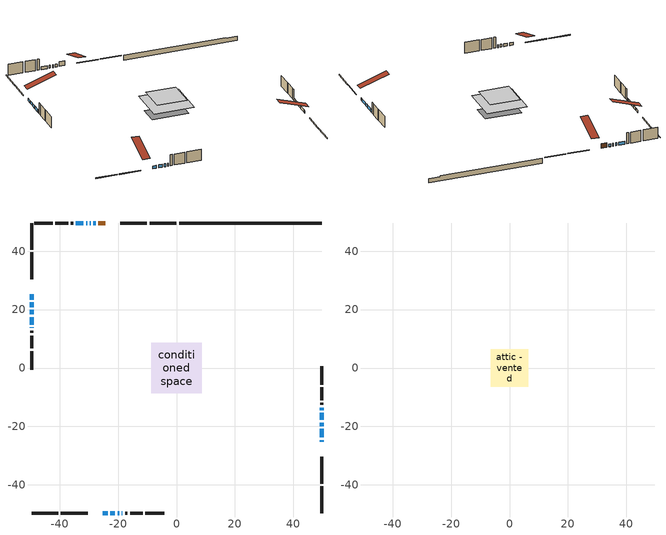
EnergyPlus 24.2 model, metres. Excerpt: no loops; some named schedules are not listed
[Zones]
conditioned space
 floor outside (Floor1 construction): -2.55,-2.55 -2.55,2.55 2.55,2.55 2.55,-2.55 z0.61
 floor adiabatic (AdiabaticFloorConstruction): -8.64,-8.64 -8.64,8.64 8.64,8.64 8.64,-8.64 z3.05
 floor foundation (Slab1 construction): -7.85,-4.34 -7.85,4.34 7.85,4.34 7.85,-4.34 z-1.52
 wall outside (RimJoist1 construction): -0.05,49.64 -9.2,49.64 / -49.64,-49.64 -40.5,-49.64 / -49.64,49.64 -49.64,40.5 / 49.64,-49.64 49.64,-40.5 z0.61:0.91
 wall outside (RimJoist2 construction): -10.13,49.64 -19.27,49.64 / -39.57,-49.64 -30.42,-49.64 / -49.64,39.57 -49.64,30.42 / 49.64,-39.57 49.64,-30.42 z0.61:0.91
 wall outside (AdiabaticWallConstruction 1): -24.4,49.64 -26.72,49.64 z0.61:2.64
 wall outside (AdiabaticWallConstruction): 49.64,-25.3 49.64,-24.66 / -25.3,-49.64 -23.6,-49.64 / -49.64,25.3 -49.64,23.39 / -49.64,22.46 -49.64,20.87 / 49.64,-23.73 49.64,-20.87 / 49.64,-19.94 49.64,-18.67 / -27.65,49.64 -28.49,49.64 / -29.42,49.64 -29.64,49.64 / -22.68,-49.64 -21.09,-49.64 / -49.64,19.94 -49.64,18.35 / -49.64,17.43 -49.64,14.88 / -30.56,49.64 -30.98,49.64 / -20.16,-49.64 -19.68,-49.64 / -18.75,-49.64 -18.54,-49.64 / -49.64,13.96 -49.64,13.72 / 49.64,-17.75 49.64,-15.36 / 49.64,-14.43 49.64,-13.58 / -31.91,49.64 -34.45,49.64 z0.61:1.83
 wall outside (Wall1 construction): -35.37,49.64 -36.14,49.64 / -17.62,-49.64 -16.85,-49.64 / -49.64,12.79 -49.64,12.02 / 49.64,-12.66 49.64,-11.89 z0.61:5.49
 wall outside (Wall2 construction): -37.07,49.64 -41.45,49.64 / -15.92,-49.64 -11.54,-49.64 / -49.64,11.09 -49.64,6.72 / 49.64,-10.96 49.64,-6.58 z0.61:5.49
 wall outside (Wall3 construction): -42.38,49.64 -48.71,49.64 / -10.61,-49.64 -4.28,-49.64 / -49.64,5.79 -49.64,-0.55 / 49.64,-5.65 49.64,0.68 z0.61:5.49
 wall foundation (FoundationWall1 construction): 0.87,49.64,-1.52 0.87,49.64,0.61 44.77,49.64,0.61 44.77,49.64,0.28 49.64,49.64,0.28 49.64,49.64,-1.52
 window (WindowConstruction 13): 49.64,-25.29 49.64,-24.66 z0.61:1.83
 window (WindowConstruction 3): -25.29,-49.64 -23.6,-49.64 z0.61:1.83
 window (WindowConstruction 4): -49.64,25.29 -49.64,23.39 z0.61:1.83
 window (WindowConstruction 5): -49.64,22.46 -49.64,20.87 z0.61:1.83
 window (WindowConstruction 6): 49.64,-23.73 49.64,-20.87 z0.61:1.83
 window (WindowConstruction 7): 49.64,-19.94 49.64,-18.67 z0.61:1.83
 window (WindowConstruction 8): -27.65,49.64 -28.49,49.64 z0.61:1.83
 window (WindowConstruction 9): -29.42,49.64 -29.64,49.64 z0.61:1.83
 window (WindowConstruction 10): -22.68,-49.64 -21.09,-49.64 z0.61:1.83
 window (WindowConstruction 11): -49.64,19.94 -49.64,18.36 z0.61:1.83
 window (WindowConstruction 12): -49.64,17.43 -49.64,14.88 z0.61:1.83
 window (WindowConstruction 14): -30.56,49.64 -30.98,49.64 z0.61:1.83
 window (WindowConstruction 15): -20.16,-49.64 -19.68,-49.64 z0.61:1.83
 window (WindowConstruction 16): -18.75,-49.64 -18.54,-49.64 z0.61:1.83
 window (WindowConstruction 17): -49.64,13.96 -49.64,13.72 z0.61:1.83
 window (WindowConstruction): 49.64,-17.75 49.64,-15.36 z0.61:1.83
 window (WindowConstruction 1): 49.64,-14.43 49.64,-13.59 z0.61:1.83
 window (WindowConstruction 2): -31.91,49.64 -34.44,49.64 z0.61:1.83
 door (Door): -24.4,49.64 -26.72,49.64 z0.61:2.64
 ceiling adiabatic (AdiabaticFloorConstruction): 8.64,-8.64 8.64,8.64 -8.64,8.64 -8.64,-8.64 z3.05
attic - vented
 floor to conditioned space (Floor2 construction Reversed): -6.37,-6.37 -6.37,6.37 6.37,6.37 6.37,-6.37 z5.49
 roof outside (Roof1 construction): -23.47,49.64,5.49 -23.47,37.23,9.62 -20.2,37.23,9.62 -20.2,49.64,5.49; -26.22,-49.64,5.49 -26.22,-37.23,9.62 -29.49,-37.23,9.62 -29.49,-49.64,5.49; -49.64,26.22,5.49 -37.23,26.22,9.62 -37.23,29.49,9.62 -49.64,29.49,5.49; 49.64,-26.22,5.49 37.23,-26.22,9.62 37.23,-29.49,9.62 49.64,-29.49,5.49
[Building]
Building 1: Terrain=Suburbs
[Site:Location]
Toronto City Centre_ON: Latitude {deg}=43.63; Longitude {deg}=-79.39; Time Zone {hr}=-5; Elevation {m}=77; Keep Site Location Information=Yes
[Site:GroundTemperature:Shallow]
5.01852, 3.26908, 3.12898, 3.95918, 7.29196, 10.6092, 13.4851, 15.3069, 15.4617, 13.9799, 11.1774, 7.9619
[Site:WaterMainsTemperature]
Calculation Method=Schedule; Temperature Schedule=mains temperature schedule
[Material] Roughness=Rough; Thermal Absorptance=0.9
Name | Thickness {m} | Conductivity {W/m-K} | Density {kg/m3} | Specific Heat {J/kg-K} | Solar Absorptance | Visible Absorptance
asphalt or fiberglass shingles | 0.00635 | 0.162714 | 1121.4 | 1465.45 | 0.4 | 0.4
ceiling loosefill ins | 0.169333 | 0.0480833 | 16.02 | 1046.75 | 0.7 | 0.7
ceiling stud and cavity | 0.1397 | 0.105642 | 65.682 | 1177.47 | 0.7 | 0.7
concrete 4.0 in. | 0.1016 | 1.803125 | 2242.8 | 837.4 | 0.7 | 0.7
concrete 8.0 in. | 0.2032 | 1.803125 | 2242.8 | 837.4 | 0.7 | 0.7
door material | 0.04445 | 0.053851 | 512.64 | 1214.23 | 0.7 | 0.7
exterior vertical ins | 0.0457286 | 0.029427 | 32.04 | 1214.23 | 0.7 | 0.7
floor covering | 0.0127 | 0.0433444 | 54.468 | 1339.84 | 0.6 | 0.6
floor rigid ins; rim joist rigid ins | 0.051816 | 0.029427 | 32.04 | 1214.23 | 0.7 | 0.7
floor rigid ins 1; wall rigid ins | 0.512978 | 0.029427 | 32.04 | 1214.23 | 0.7 | 0.7
floor stud and cavity | 0.1397 | 0.0890235 | 92.3553 | 1139.71 | 0.7 | 0.7
floor stud and cavity 1 | 0.1397 | 1.75129 | 37.0049 | 1207.88 | 0.7 | 0.7
furniture material conditioned space 1 | 0.1524 | 0.115458 | 640.8 | 1214.23 | 0.6 | 0.6
gypsum board | 0.0127 | 0.160291 | 801 | 837.4 | 0.6 | 0.6
gypsum board 1 | 0.0127 | 0.160291 | 801 | 837.4 | 0.7 | 0.7
osb sheathing 0.5 in. | 0.0127 | 0.115458 | 512.64 | 1214.23 | 0.7 | 0.7
osb sheathing 0.75 in. | 0.01905 | 0.115458 | 512.64 | 1214.23 | 0.7 | 0.7
osb sheathing 2.0 in. | 0.0508 | 0.115458 | 512.64 | 1214.23 | 0.7 | 0.7
rim joist stud and cavity | 0.0508 | 0.0451784 | 125.044 | 1163.47 | 0.6 | 0.6
rim joist stud and cavity 1 | 0.0508 | 0.0402046 | 125.044 | 1163.47 | 0.6 | 0.6
wall stud and cavity | 0.1397 | 0.0823866 | 139.0536 | 1170.24 | 0.7 | 0.7
wall stud and cavity 1 | 0.1397 | 0.0809575 | 139.0536 | 1170.24 | 0.7 | 0.7
wall stud and cavity 2 | 0.1397 | 0.0807104 | 139.0536 | 1170.24 | 0.7 | 0.7
wall stud and cavity 3 | 0.0889 | 0.380278 | 52.3479 | 1209.89 | 0.7 | 0.7
wall stud and cavity 4 | 0.0889 | 0.391764 | 83.0341 | 1211.67 | 0.7 | 0.7
wood siding | 0.0254 | 0.102417 | 544.68 | 1172.36 | 0.4 | 0.4
wood siding 1; wood siding 2; wood siding 3 | 0.0254 | 0.102417 | 544.68 | 1172.36 | 0.7 | 0.7
[WindowMaterial:SimpleGlazingSystem]
Name | U-Factor {W/m2-K} | Solar Heat Gain Coefficient
WindowMaterial | 2.25246 | 0.56
WindowMaterial 1 | 2.50173 | 0.45
WindowMaterial 10 | 3.21432 | 0.34
WindowMaterial 11 | 3.26996 | 0.47
WindowMaterial 12 | 3.22681 | 0.36
WindowMaterial 2 | 2.31265 | 0.54
WindowMaterial 3 | 2.29164 | 0.54
WindowMaterial 4 | 2.20761 | 0.58
WindowMaterial 5 | 2.225776 | 0.57
WindowMaterial 6 | 2.24962 | 0.56
WindowMaterial 7 | 2.626075 | 0.39
WindowMaterial 8 | 2.21896 | 0.58
WindowMaterial 9 | 6.83007 | 0.72
[Construction]
AdiabaticFloorConstruction: floor stud and cavity 1, floor rigid ins 1, osb sheathing 0.75 in., floor covering
AdiabaticWallConstruction: wood siding 2, wall rigid ins, wall stud and cavity 3, gypsum board
AdiabaticWallConstruction 1: wood siding 3, wall rigid ins, wall stud and cavity 3, gypsum board
Door: door material
Floor1 construction: floor stud and cavity, floor rigid ins, osb sheathing 0.75 in., floor covering
Floor2 construction Reversed: gypsum board, ceiling stud and cavity, ceiling loosefill ins
FoundationWall1 construction: concrete 8.0 in., gypsum board 1
furniture construction conditioned space 1: furniture material conditioned space 1
PartitionWallConstruction: gypsum board, wall stud and cavity 4, gypsum board
RimJoist1 construction: wood siding 1, osb sheathing 2.0 in., rim joist stud and cavity
RimJoist2 construction: wood siding 1, rim joist rigid ins, osb sheathing 2.0 in., rim joist stud and cavity 1
Roof1 construction: asphalt or fiberglass shingles
Slab1 construction: concrete 4.0 in.
Wall1 construction: wood siding, osb sheathing 0.5 in., wall stud and cavity, gypsum board
Wall2 construction: wood siding, osb sheathing 0.5 in., wall stud and cavity 1, gypsum board
Wall3 construction: wood siding, osb sheathing 0.5 in., wall stud and cavity 2, gypsum board
WindowConstruction: WindowMaterial
WindowConstruction 1: WindowMaterial 1
WindowConstruction 10; WindowConstruction 11; WindowConstruction 5: WindowMaterial 4
WindowConstruction 12: WindowMaterial 8
WindowConstruction 13: WindowMaterial 9
WindowConstruction 14; WindowConstruction 16: WindowMaterial 10
WindowConstruction 15: WindowMaterial 11
WindowConstruction 17: WindowMaterial 12
WindowConstruction 2; WindowConstruction 3; WindowConstruction 8: WindowMaterial 2
WindowConstruction 4: WindowMaterial 3
WindowConstruction 6: WindowMaterial 5
WindowConstruction 7: WindowMaterial 6
WindowConstruction 9: WindowMaterial 7
[Zone] Multiplier=1; Part of Total Floor Area=Yes
Name | Volume {m3}
attic - vented | 109.066
conditioned space | 1086
[Space]
Name | Zone | Volume {m3}
attic - vented 1 | attic - vented | 109.066
conditioned space 1 | conditioned space | 1086
[ZoneInfiltration:EffectiveLeakageArea]
infil attic - vented 1: Zone or Space=attic - vented 1; Schedule=Always On Discrete; Effective Air Leakage Area {cm2}=6837.47; Stack Coefficient=0.000287702; Wind Coefficient=1.14602e-05
[ZoneMixing]
whole house fan mix: Zone or Space=attic - vented; Schedule=Always On Continuous; Design Flow Rate Calculation Method=Flow/Zone; Design Flow Rate {m3/s}=0; Source Zone or Space=conditioned space
[SurfaceProperty:ExposedFoundationPerimeter]
Slab1: Exposed Perimeter Calculation Method=TotalExposedPerimeter; Total Exposed Perimeter {m}=48.767
[InternalMass] Zone or ZoneList=conditioned space; Space or SpaceList=conditioned space 1
Name | Construction | Surface Area {m2}
furniture mass conditioned space 1 | furniture construction conditioned space 1 | 184.464
partition wall mass | PartitionWallConstruction | 461.16
[Lights]
interior lighting: Zone or ZoneList or Space or SpaceList=conditioned space 1; Schedule=interior lighting schedule; Design Level Calculation Method=LightingLevel; Lighting Level {W}=343.2; Return Air Fraction=0; Fraction Radiant=0.6; Fraction Visible=0.2; Fraction Replaceable=1
[People]
occupants: Zone or ZoneList or Space or SpaceList=conditioned space 1; Number of People Schedule=occupants schedule; Number of People Calculation Method=People; Number of People=3; Fraction Radiant=0.314171; Sensible Heat Fraction=0.56303; Activity Level Schedule=occupants activity schedule; Carbon Dioxide Generation Rate {m3/s-W}=0; Enable ASHRAE 55 Comfort Warnings=No; Mean Radiant Temperature Calculation Type=EnclosureAveraged
[ElectricEquipment] Zone or ZoneList or Space or SpaceList=conditioned space 1; Design Level Calculation Method=EquipmentLevel
Name | Schedule | Design Level {W} | Fraction Latent | Fraction Radiant | Fraction Lost
clothes dryer | clothes dryer schedule | 140.772 | 0.015 | 0.081 | 0.85
clothes washer | clothes washer schedule | 32.1985 | 0.03 | 0.162 | 0.7
cooking range | cooking range schedule | 215.147 | 0.08 | 0.432 | 0.2
dishwasher | dishwasher schedule | 66.8632 | 0.3 | 0.18 | 0.4
fridge | fridge schedule | 72.9452 | 0 | 0.6 | 0
mech vent bath fan 0 | mech vent bath fan 0 schedule | 50.2 | 0 | 0 | 1
mech vent bath fan 1 | mech vent bath fan 1 schedule | 50.2 | 0 | 0 | 1
mech vent house fan | mech vent house fan schedule | 0 | 0 | 0 | 1
mech vent house fan cfis | mech vent house fan cfis schedule | 0 | 0 | 0 | 0
mech vent range fan 0 | mech vent range fan 0 schedule | 57 | 0 | 0 | 1
misc plug loads | misc plug loads schedule | 494.7 | 0.045 | 0.513 | 0.1
whole house fan | Always On Discrete | 0 | 0 | 0 | 1
[OtherEquipment] Zone or ZoneList or Space or SpaceList=conditioned space 1; Design Level Calculation Method=EquipmentLevel
Name | Fuel Type | Schedule | Design Level {W} | Fraction Latent | Fraction Radiant | Fraction Lost
clothes dryer 1 | Electricity | clothes dryer schedule | 0 | 0.015 | 0.081 | 0.85
cooking range 1 | Electricity | cooking range schedule | 0 | 0.08 | 0.432 | 0.2
general water use latent | None | general water use schedule | 62.594 | 1 | 0 | 0
general water use sensible | None | general water use schedule | -61.6891 | 0 | 0.6 | 0
mech vent house fan latent load | None | Always On Discrete | 0 | 1 | 0 | 0
mech vent house fan sensible load | None | Always On Discrete | 0 | 0 | 0 | 0
water heater energy adjustment1 | NaturalGas | Always On Discrete | 0.01 | 0 | 0 | 1
[ZoneInfiltration:DesignFlowRate] Zone or ZoneList or Space or SpaceList=conditioned space 1; Schedule=Always On Discrete; Design Flow Rate Calculation Method=Flow/Zone; Design Flow Rate {m3/s}=0
infil flow; natural vent flow; whole house fan flow
[AvailabilityManager:Scheduled]
central ac and furnace airloop Availability Manager: Schedule=Always On Discrete
[Foundation:Kiva]
Foundation Kiva 1: Initial Indoor Air Temperature {C}=18; Wall Height Above Grade {m}=0.609996; Wall Depth Below Slab {m}=0.2032; Custom Block Material Name 1=exterior vertical ins; Custom Block Depth 1 {m}=2.13; Custom Block X Position 1 {m}=0.2159; Custom Block Z Position 1 {m}=0
[Foundation:Kiva:Settings]
Soil Conductivity {W/m-K}=0.849921; Soil Density {kg/m3}=1842.3; Soil Specific Heat {J/kg-K}=418.7; Ground Solar Absorptivity=0.9; Ground Thermal Absorptivity=0.9; Ground Surface Roughness {m}=0.03; Far-Field Width {m}=40; Deep-Ground Boundary Condition=ZeroFlux; Deep-Ground Depth {m}=40; Minimum Cell Dimension {m}=0.2; Maximum Cell Growth Coefficient=3; Simulation Timestep=Timestep
[Exterior:Lights]
exterior lighting: Schedule=exterior lighting schedule; Design Level {W}=75.6
[EnergyManagementSystem:GlobalVariable]
central_ac_and_furnace_airloop_Fan_RTF
infil_program_Qfan
infil_program_Qinf
natural_vent_program_Qnv
natural_vent_program_Qwhf
[EnergyManagementSystem:Sensor]
Name | Output:Variable or Output:Meter Index Key | Output:Variable or Output:Meter
airflow_gain | infil flow | Infiltration Sensible Heat Gain Energy
airflow_gain_1 | natural vent flow | Infiltration Sensible Heat Gain Energy
airflow_gain_2 | whole house fan flow | Infiltration Sensible Heat Gain Energy
airflow_loss | infil flow | Infiltration Sensible Heat Loss Energy
airflow_loss_1 | natural vent flow | Infiltration Sensible Heat Loss Energy
airflow_loss_2 | whole house fan flow | Infiltration Sensible Heat Loss Energy
clg_load_cond |  | Cooling:EnergyTransfer:Zone:CONDITIONED SPACE
clg_sp_s; clg_sp_s_1 | cooling setpoint | Schedule Value
clothes_dryer_exhaust_0_sch_s | clothes dryer exhaust 0 schedule | Schedule Value
cool_season | cooling season schedule | Schedule Value
htg_load_cond |  | Heating:EnergyTransfer:Zone:CONDITIONED SPACE
htg_sp_s; htg_sp_s_1 | heating setpoint | Schedule Value
ig_ee_conv | clothes dryer | Electric Equipment Convective Heating Energy
ig_ee_conv_2 | cooking range | Electric Equipment Convective Heating Energy
ig_ee_conv_4 | fridge | Electric Equipment Convective Heating Energy
ig_ee_conv_5 | misc plug loads | Electric Equipment Convective Heating Energy
ig_ee_conv_6 | whole house fan | Electric Equipment Convective Heating Energy
ig_ee_rad | clothes dryer | Electric Equipment Radiant Heating Energy
ig_ee_rad_2 | cooking range | Electric Equipment Radiant Heating Energy
ig_ee_rad_4 | fridge | Electric Equipment Radiant Heating Energy
ig_ee_rad_5 | misc plug loads | Electric Equipment Radiant Heating Energy
ig_ee_rad_6 | whole house fan | Electric Equipment Radiant Heating Energy
ig_lgt_conv | interior lighting | Lights Convective Heating Energy
ig_lgt_rad | interior lighting | Lights Radiant Heating Energy
ig_lgt_vis | interior lighting | Lights Visible Radiation Heating Energy
ig_oe_conv | clothes dryer 1 | Other Equipment Convective Heating Energy
ig_oe_conv_1 | cooking range 1 | Other Equipment Convective Heating Energy
ig_oe_conv_2 | general water use latent | Other Equipment Convective Heating Energy
ig_oe_conv_3 | general water use sensible | Other Equipment Convective Heating Energy
ig_oe_conv_4 | water heater energy adjustment1 | Other Equipment Convective Heating Energy
ig_oe_rad | clothes dryer 1 | Other Equipment Radiant Heating Energy
ig_oe_rad_1 | cooking range 1 | Other Equipment Radiant Heating Energy
ig_oe_rad_2 | general water use latent | Other Equipment Radiant Heating Energy
ig_oe_rad_3 | general water use sensible | Other Equipment Radiant Heating Energy
ig_oe_rad_4 | water heater energy adjustment1 | Other Equipment Radiant Heating Energy
ig_ppl_conv | occupants | People Convective Heating Energy
ig_ppl_rad | occupants | People Radiant Heating Energy
im_conv | furniture mass conditioned space 1 | Surface Inside Face Convection Heat Gain Energy
im_conv_1 | partition wall mass | Surface Inside Face Convection Heat Gain Energy
im_ig | furniture mass conditioned space 1 | Surface Inside Face Internal Gains Radiation Heat Gain Energy
im_ig_1 | partition wall mass | Surface Inside Face Internal Gains Radiation Heat Gain Energy
im_lgt | furniture mass conditioned space 1 | Surface Inside Face Lights Radiation Heat Gain Energy
im_lgt_1 | partition wall mass | Surface Inside Face Lights Radiation Heat Gain Energy
im_sol | furniture mass conditioned space 1 | Surface Inside Face Solar Radiation Heat Gain Energy
im_sol_1 | partition wall mass | Surface Inside Face Solar Radiation Heat Gain Energy
im_surf | furniture mass conditioned space 1 | Surface Inside Face Net Surface Thermal Radiation Heat Gain Energy
im_surf_1 | partition wall mass | Surface Inside Face Net Surface Thermal Radiation Heat Gain Energy
mech_vent_bath_fan_0_sch_s | mech vent bath fan 0 schedule | Schedule Value
mech_vent_bath_fan_1_sch_s | mech vent bath fan 1 schedule | Schedule Value
mech_vent_range_fan_0_sch_s | mech vent range fan 0 schedule | Schedule Value
mv_conv | mech vent bath fan 0 | Electric Equipment Convective Heating Energy
mv_conv_1 | mech vent bath fan 1 | Electric Equipment Convective Heating Energy
mv_conv_2 | mech vent house fan | Electric Equipment Convective Heating Energy
mv_conv_3 | mech vent house fan cfis | Electric Equipment Convective Heating Energy
mv_conv_4 | mech vent range fan 0 | Electric Equipment Convective Heating Energy
mv_conv_5 | mech vent house fan latent load | Other Equipment Convective Heating Energy
mv_conv_6 | mech vent house fan sensible load | Other Equipment Convective Heating Energy
mv_rad | mech vent bath fan 0 | Electric Equipment Radiant Heating Energy
mv_rad_1 | mech vent bath fan 1 | Electric Equipment Radiant Heating Energy
mv_rad_2 | mech vent house fan | Electric Equipment Radiant Heating Energy
mv_rad_3 | mech vent house fan cfis | Electric Equipment Radiant Heating Energy
mv_rad_4 | mech vent range fan 0 | Electric Equipment Radiant Heating Energy
mv_rad_5 | mech vent house fan latent load | Other Equipment Radiant Heating Energy
mv_rad_6 | mech vent house fan sensible load | Other Equipment Radiant Heating Energy
natural_vent_s | natural vent schedule | Schedule Value
out_pb_s |  | Site Outdoor Air Barometric Pressure
out_wt_s |  | Site Outdoor Air Humidity Ratio
site_vw_s |  | Site Wind Speed
ss_back_out | Window1 | Surface Window Shortwave from Zone Back Out Window Heat Transfer Rate
ss_back_out_1 | Window10 | Surface Window Shortwave from Zone Back Out Window Heat Transfer Rate
ss_back_out_10 | Window22 | Surface Window Shortwave from Zone Back Out Window Heat Transfer Rate
ss_back_out_11 | Window23 | Surface Window Shortwave from Zone Back Out Window Heat Transfer Rate
ss_back_out_12 | Window25 | Surface Window Shortwave from Zone Back Out Window Heat Transfer Rate
ss_back_out_13 | Window26 | Surface Window Shortwave from Zone Back Out Window Heat Transfer Rate
ss_back_out_14 | Window27 | Surface Window Shortwave from Zone Back Out Window Heat Transfer Rate
ss_back_out_15 | Window3 | Surface Window Shortwave from Zone Back Out Window Heat Transfer Rate
ss_back_out_16 | Window5 | Surface Window Shortwave from Zone Back Out Window Heat Transfer Rate
ss_back_out_17 | Window7 | Surface Window Shortwave from Zone Back Out Window Heat Transfer Rate
ss_back_out_2 | Window12 | Surface Window Shortwave from Zone Back Out Window Heat Transfer Rate
ss_back_out_3 | Window14 | Surface Window Shortwave from Zone Back Out Window Heat Transfer Rate
ss_back_out_4 | Window15 | Surface Window Shortwave from Zone Back Out Window Heat Transfer Rate
ss_back_out_5 | Window17 | Surface Window Shortwave from Zone Back Out Window Heat Transfer Rate
ss_back_out_6 | Window18 | Surface Window Shortwave from Zone Back Out Window Heat Transfer Rate
ss_back_out_7 | Window19 | Surface Window Shortwave from Zone Back Out Window Heat Transfer Rate
ss_back_out_8 | Window20 | Surface Window Shortwave from Zone Back Out Window Heat Transfer Rate
ss_back_out_9 | Window21 | Surface Window Shortwave from Zone Back Out Window Heat Transfer Rate
ss_conv | Door1 | Surface Inside Face Convection Heat Gain Energy
ss_conv_1 | Window1 | Surface Inside Face Convection Heat Gain Energy
ss_conv_10 | Window21 | Surface Inside Face Convection Heat Gain Energy
ss_conv_11 | Window22 | Surface Inside Face Convection Heat Gain Energy
ss_conv_12 | Window23 | Surface Inside Face Convection Heat Gain Energy
ss_conv_13 | Window25 | Surface Inside Face Convection Heat Gain Energy
ss_conv_14 | Window26 | Surface Inside Face Convection Heat Gain Energy
ss_conv_15 | Window27 | Surface Inside Face Convection Heat Gain Energy
ss_conv_16 | Window3 | Surface Inside Face Convection Heat Gain Energy
ss_conv_17 | Window5 | Surface Inside Face Convection Heat Gain Energy
ss_conv_18 | Window7 | Surface Inside Face Convection Heat Gain Energy
ss_conv_2 | Window10 | Surface Inside Face Convection Heat Gain Energy
ss_conv_3 | Window12 | Surface Inside Face Convection Heat Gain Energy
ss_conv_4 | Window14 | Surface Inside Face Convection Heat Gain Energy
ss_conv_5 | Window15 | Surface Inside Face Convection Heat Gain Energy
ss_conv_6 | Window17 | Surface Inside Face Convection Heat Gain Energy
ss_conv_7 | Window18 | Surface Inside Face Convection Heat Gain Energy
ss_conv_8 | Window19 | Surface Inside Face Convection Heat Gain Energy
ss_conv_9 | Window20 | Surface Inside Face Convection Heat Gain Energy
ss_ig | Door1 | Surface Inside Face Internal Gains Radiation Heat Gain Energy
ss_ig_1 | Window1 | Surface Inside Face Internal Gains Radiation Heat Gain Energy
ss_ig_10 | Window21 | Surface Inside Face Internal Gains Radiation Heat Gain Energy
ss_ig_11 | Window22 | Surface Inside Face Internal Gains Radiation Heat Gain Energy
ss_ig_12 | Window23 | Surface Inside Face Internal Gains Radiation Heat Gain Energy
ss_ig_13 | Window25 | Surface Inside Face Internal Gains Radiation Heat Gain Energy
ss_ig_14 | Window26 | Surface Inside Face Internal Gains Radiation Heat Gain Energy
ss_ig_15 | Window27 | Surface Inside Face Internal Gains Radiation Heat Gain Energy
ss_ig_16 | Window3 | Surface Inside Face Internal Gains Radiation Heat Gain Energy
ss_ig_17 | Window5 | Surface Inside Face Internal Gains Radiation Heat Gain Energy
ss_ig_18 | Window7 | Surface Inside Face Internal Gains Radiation Heat Gain Energy
ss_ig_2 | Window10 | Surface Inside Face Internal Gains Radiation Heat Gain Energy
ss_ig_3 | Window12 | Surface Inside Face Internal Gains Radiation Heat Gain Energy
ss_ig_4 | Window14 | Surface Inside Face Internal Gains Radiation Heat Gain Energy
ss_ig_5 | Window15 | Surface Inside Face Internal Gains Radiation Heat Gain Energy
ss_ig_6 | Window17 | Surface Inside Face Internal Gains Radiation Heat Gain Energy
ss_ig_7 | Window18 | Surface Inside Face Internal Gains Radiation Heat Gain Energy
ss_ig_8 | Window19 | Surface Inside Face Internal Gains Radiation Heat Gain Energy
ss_ig_9 | Window20 | Surface Inside Face Internal Gains Radiation Heat Gain Energy
ss_lgt | Door1 | Surface Inside Face Lights Radiation Heat Gain Energy
ss_sol | Door1 | Surface Inside Face Solar Radiation Heat Gain Energy
ss_surf | Door1 | Surface Inside Face Net Surface Thermal Radiation Heat Gain Energy
ss_surf_1 | Window1 | Surface Inside Face Net Surface Thermal Radiation Heat Gain Energy
ss_surf_10 | Window21 | Surface Inside Face Net Surface Thermal Radiation Heat Gain Energy
ss_surf_11 | Window22 | Surface Inside Face Net Surface Thermal Radiation Heat Gain Energy
ss_surf_12 | Window23 | Surface Inside Face Net Surface Thermal Radiation Heat Gain Energy
ss_surf_13 | Window25 | Surface Inside Face Net Surface Thermal Radiation Heat Gain Energy
ss_surf_14 | Window26 | Surface Inside Face Net Surface Thermal Radiation Heat Gain Energy
ss_surf_15 | Window27 | Surface Inside Face Net Surface Thermal Radiation Heat Gain Energy
ss_surf_16 | Window3 | Surface Inside Face Net Surface Thermal Radiation Heat Gain Energy
ss_surf_17 | Window5 | Surface Inside Face Net Surface Thermal Radiation Heat Gain Energy
ss_surf_18 | Window7 | Surface Inside Face Net Surface Thermal Radiation Heat Gain Energy
ss_surf_2 | Window10 | Surface Inside Face Net Surface Thermal Radiation Heat Gain Energy
ss_surf_3 | Window12 | Surface Inside Face Net Surface Thermal Radiation Heat Gain Energy
ss_surf_4 | Window14 | Surface Inside Face Net Surface Thermal Radiation Heat Gain Energy
ss_surf_5 | Window15 | Surface Inside Face Net Surface Thermal Radiation Heat Gain Energy
ss_surf_6 | Window17 | Surface Inside Face Net Surface Thermal Radiation Heat Gain Energy
ss_surf_7 | Window18 | Surface Inside Face Net Surface Thermal Radiation Heat Gain Energy
ss_surf_8 | Window19 | Surface Inside Face Net Surface Thermal Radiation Heat Gain Energy
